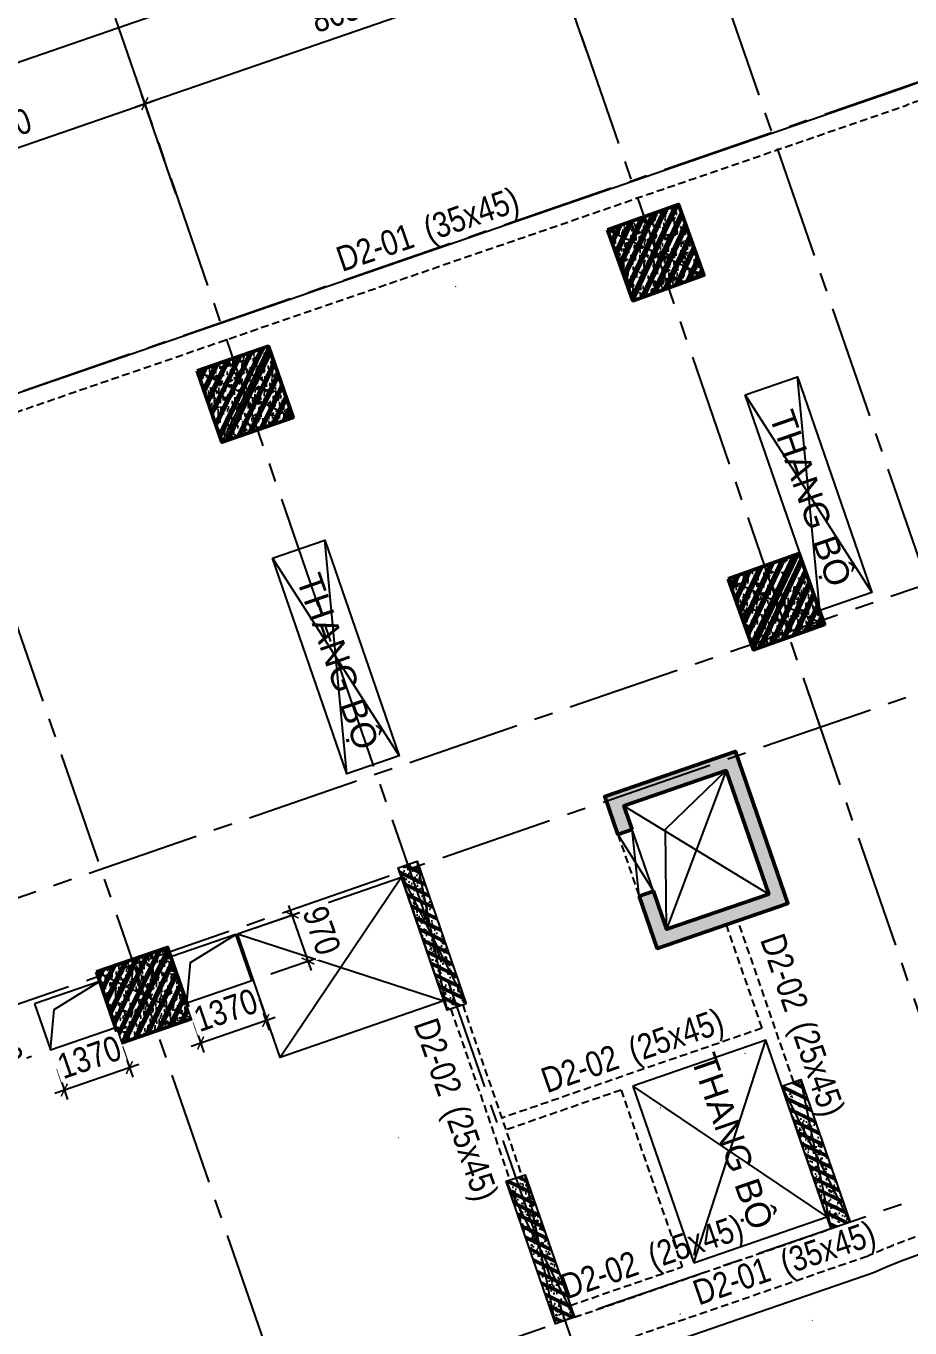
# Model space of a CAD drawing. Header units: millimetres. Extents: x -340714 to 2967022, y -655653 to 62.
# Drawn here: x 1081594 to 1099179, y -314677 to -288770 of the extents above; entities that cross this region are included whole.
import ezdxf
from ezdxf.enums import TextEntityAlignment as Align

# ---------------------------------------------------------------- set-up
doc = ezdxf.new("R2010")
doc.units = ezdxf.units.MM
doc.header["$LTSCALE"] = 100
doc.header["$PDMODE"] = 32
doc.header["$PDSIZE"] = 2.5
doc.linetypes.add('CENTER2', pattern=[1.125, 0.75, -0.125, 0.125, -0.125])
doc.linetypes.add('DASHED', pattern=[4.5, 3, -1.5])
for name, color, linetype in [('A-GLAZ', 135, 'Continuous'), ('ccu11-Khuat', 9, 'DASHED'), ('ccu11-Thay', 7, 'Continuous'), ('ccu12-Hatch', 250, 'Continuous'), ('ccu12-Manh', 8, 'Continuous'), ('ccu12-Text', 31, 'Continuous'), ('ccu12-Thay', 7, 'Continuous'), ('ccu12-Truc', 13, 'CENTER2'), ('KC2-DIM', 251, 'Continuous'), ('KT-Dim', 8, 'Continuous'), ('Xref.Asix of Basement B2$0$AUDIT_I_220805193045-5', 6, 'Continuous'), ('Xref_ST_MBDV Cot vach 30.7.2022|Xref_ST_MBDV Cot vach 30.7.2022|Xref_ST_MBDV Cot vach 30.7.2022|Xref_ST_MBDV Cot vach 30.7.2022|KC-Betong', 6, 'Continuous')]:
    doc.layers.add(name, color=color, linetype=linetype)
doc.layers.add('ccu12-Tencaukien', color=9, linetype='Continuous', lineweight=15)
doc.layers.add('KT-Net cot vach', color=6, linetype='Continuous', lineweight=50)
doc.styles.add('Arial', font='arial.ttf', dxfattribs={"width": 0.7})
doc.styles.add('Arial Narrow', font='ARIALN.TTF')
doc.dimstyles.new('ccu12-200', dxfattribs={"dimscale": 200, "dimtxt": 2.5, "dimasz": 1, "dimexe": 1, "dimexo": 2, "dimgap": 1, "dimtad": 1, "dimdec": 0, "dimrnd": 5, "dimdsep": 46, "dimtxsty": 'Arial Narrow', "dimblk": 'ARCHTICK', "dimcen": -1, "dimdle": 1, "dimclrd": 256, "dimclre": 256, "dimclrt": 3, "dimadec": 0, "dimazin": 2, "dimtfac": 0.1, "dimtdec": 0, "dimtmove": 0, "dimatfit": 1, "dimldrblk": 'ARCHTICK', "dimfxl": 1, "dimtvp": 0.8333333333333334, "dimtolj": 1, "dimtzin": 12, "dimarcsym": 0})
pattern_1 = [(49.99999999999999, (-549.9999999999709, 3049.999999999996), (286.9040730403014, -25.10085399303804), [30, -330]), (355, (-549.9999999999709, 3049.999999999996), (-55.50053344520001, 300.8768534800047), [24, -264]), (100.4514, (-526.0913279999709, 3047.908263999996), (231.4037526856086, 275.7758168243814), [25.496076, -280.4568448]), (46.18420000000001, (-549.9999999999709, 3129.999999999996), (426.8964194502578, -66.20760573160723), [45, -495]), (96.6356, (-514.4253019999708, 3124.482677199996), (373.8650822194813, 389.6471483601767), [38.2441152, -420.6852]), (351.1842, (-549.9999999999709, 3129.999999999996), (373.8647780534509, 389.6474403701299), [36, -396]), (21, (-509.9999999999709, 3109.999999999996), (238.7628208473847, -161.0475562661355), [30, -330]), (326.0000000000001, (-509.9999999999709, 3109.999999999996), (97.32613276863269, 290.0600180187412), [24, -264]), (71.4514, (-490.1031067999709, 3096.579357599996), (336.089051432596, 129.012198683981), [25.496076, -280.4568448]), (37.50000000000001, (-549.9999999999709, 3049.999999999996), (4.863942126916267, 133.1575415325246), [0, -260.8, 0, -268, 0, -265]), (7.499999999999999, (-549.9999999999709, 3049.999999999996), (105.2278149768594, 157.7646847529441), [0, -152.8, 0, -254.8, 0, -101]), (327.5, (-639.1999999999709, 3049.999999999996), (213.5289744689636, -9.021948693751902), [0, -100, 0, -312, 0, -414]), (317.5, (-679.1999999999709, 3049.999999999996), (233.2744677369545, 40.04199293292709), [0, -130, 0, -207.2, 0, -294]), (45, (-549.9999999999709, 3049.999999999996), (-120.2081528017131, 120.2081528017131), []), (45, (-549.9999999999709, 3098.999999999996), (-120.2081528017131, 120.2081528017131), [])]
pattern_2 = [(49.99999999999999, (550, -550), (286.9040730403014, -25.10085399303804), [30, -330]), (355, (550, -550), (-55.50053344520001, 300.8768534800047), [24, -264]), (100.4514, (573.908672, -552.091736), (231.4037526856086, 275.7758168243814), [25.496076, -280.4568448]), (46.18420000000001, (550, -470), (426.8964194502578, -66.20760573160723), [45, -495]), (96.6356, (585.574698, -475.5173228), (373.8650822194813, 389.6471483601767), [38.2441152, -420.6852]), (351.1842, (550, -470), (373.8647780534509, 389.6474403701299), [36, -396]), (21, (590, -490), (238.7628208473847, -161.0475562661355), [30, -330]), (326.0000000000001, (590, -490), (97.32613276863269, 290.0600180187412), [24, -264]), (71.4514, (609.8968932, -503.4206424), (336.089051432596, 129.012198683981), [25.496076, -280.4568448]), (37.50000000000001, (550, -550), (4.863942126916267, 133.1575415325246), [0, -260.8, 0, -268, 0, -265]), (7.499999999999999, (550, -550), (105.2278149768594, 157.7646847529441), [0, -152.8, 0, -254.8, 0, -101]), (327.5, (460.8, -550), (213.5289744689636, -9.021948693751902), [0, -100, 0, -312, 0, -414]), (317.5, (420.8, -550), (233.2744677369545, 40.04199293292709), [0, -130, 0, -207.2, 0, -294]), (45, (550, -550), (-120.2081528017131, 120.2081528017131), []), (45, (550, -501), (-120.2081528017131, 120.2081528017131), [])]

# ---------------------------------------------------------------- blocks, each defined once
blk = doc.blocks.new('_ARCHTICK')
at = {"color": 0, "linetype": 'ByBlock', "const_width": 0.15}
blk.add_lwpolyline([(-0.5, -0.5), (0.5, 0.5)], dxfattribs=at)
blk = doc.blocks.new('*D1019')
at = {"layer": 'Defpoints', "color": 0, "transparency": 16777216}
for p in [(363163.4852022186, -37115.10992757117), (306934.025148161, -51743.49375239976), (308410.2467223767, -56019.18170276831, 4.862310228169464e-05)]:
    blk.add_point(p, dxfattribs=at)
at = {"layer": 'KT-Dim', "lineweight": -2, "transparency": 16777216}
for p, q in [((361876.3130504047, -32774.15088184165), (306744.9757257595, -51808.76484776071)), ((363032.9430114967, -36737.011082768), (361621.9925326421, -32650.37255480103)), ((308279.7045316547, -55641.08285796514), (306868.7540528001, -51554.44432999816))]:
    blk.add_line(p, q, dxfattribs=at)
at = {"layer": 'KT-Dim', "lineweight": -2, "transparency": 16777216, "xscale": 200, "yscale": 200, "zscale": 200}
for p, rotation in [((361687.2636280031, -32839.42197720261), 19.0477163778953), ((306934.0251481611, -51743.49375239975), 199.0477163778953)]:
    blk.add_blockref('_ARCHTICK', p, dxfattribs=dict(at, rotation=rotation))
at = {"layer": 'KT-Dim', "color": 3, "transparency": 16777216, "insert": (334162.0591472954, -41861.09962134295), "char_height": 500, "attachment_point": 5, "rotation": 19.047716377895316, "style": 'Arial Narrow'}
blk.add_mtext('\\A1;57925', dxfattribs=at)
blk = doc.blocks.new('*D1022')
at = {"layer": 'Defpoints', "color": 0, "transparency": 16777216}
for p in [(325037.6558218878, -47185.84754464898), (325785.2688217285, -49351.28433366484), (320302.8164631628, -51244.09075167369)]:
    blk.add_point(p, dxfattribs=at)
at = {"layer": 'KT-Dim', "lineweight": -2, "transparency": 16777216}
for p, q in [((319366.1533823207, -49143.92315043752), (325226.7059032066, -47120.57835778948)), ((325654.7304480092, -48973.18417102715), (324972.3866350281, -46996.79746333018)), ((320172.2780894435, -50865.99058903602), (319489.93427678, -48889.60388225899))]:
    blk.add_line(p, q, dxfattribs=at)
at = {"layer": 'KT-Dim', "lineweight": -2, "transparency": 16777216, "xscale": 200, "yscale": 200, "zscale": 200}
for p, rotation in [((325037.6558218877, -47185.84754464909), 19.04713796363416), ((319555.2034636396, -49078.6539635779), 199.0471379636342)]:
    blk.add_blockref('_ARCHTICK', p, dxfattribs=dict(at, rotation=rotation))
at = {"layer": 'KT-Dim', "color": 3, "transparency": 16777216, "insert": (322147.8487465513, -47701.89101067458), "char_height": 500, "attachment_point": 5, "rotation": 19.047137963634164, "style": 'Arial Narrow'}
blk.add_mtext('\\A1;5800', dxfattribs=at)
blk = doc.blocks.new('*D1023')
at = {"layer": 'Defpoints', "color": 0, "transparency": 16777216}
for p in [(333214.0718389306, -44362.95521297028), (333961.6848392451, -46528.39200335836), (325785.2688217285, -49351.28433366484)]:
    blk.add_point(p, dxfattribs=at)
at = {"layer": 'KT-Dim', "lineweight": -2, "transparency": 16777216}
for p, q in [((324848.6057405687, -47251.1167315085), (333403.1219202494, -44297.68602611081)), ((333831.1464655257, -46150.29184072067), (333148.8026520709, -44173.90513165151)), ((325654.7304480092, -48973.18417102715), (324972.3866350281, -46996.79746332997))]:
    blk.add_line(p, q, dxfattribs=at)
at = {"layer": 'KT-Dim', "lineweight": -2, "transparency": 16777216, "xscale": 200, "yscale": 200, "zscale": 200}
for p, rotation in [((333214.0718389305, -44362.95521297042), 19.04713796363416), ((325037.6558218877, -47185.84754464889), 199.0471379636342)]:
    blk.add_blockref('_ARCHTICK', p, dxfattribs=dict(at, rotation=rotation))
at = {"layer": 'KT-Dim', "color": 3, "transparency": 16777216, "insert": (328977.2829341968, -45344.0416353707), "char_height": 500, "attachment_point": 5, "rotation": 19.047137963634164, "style": 'Arial Narrow'}
blk.add_mtext('\\A1;8650', dxfattribs=at)
blk = doc.blocks.new('*D1024')
at = {"layer": 'Defpoints', "color": 0, "transparency": 16777216}
for p in [(336002.5605383844, -43400.23470679072), (336750.1735388606, -45565.67149764697), (333961.6848392451, -46528.39200335836)]:
    blk.add_point(p, dxfattribs=at)
at = {"layer": 'KT-Dim', "lineweight": -2, "transparency": 16777216}
for p, q in [((336619.6351651413, -45187.57133500928), (335937.2913515248, -43211.18462547196)), ((333025.0217576115, -44428.22439982984), (336191.6106197032, -43334.96551993125)), ((333831.1464655257, -46150.29184072067), (333148.8026520708, -44173.90513165131))]:
    blk.add_line(p, q, dxfattribs=at)
at = {"layer": 'KT-Dim', "lineweight": -2, "transparency": 16777216, "xscale": 200, "yscale": 200, "zscale": 200}
for p, rotation in [((336002.5605383844, -43400.23470679087), 19.04713796363416), ((333214.0718389304, -44362.95521297022), 199.0471379636342)]:
    blk.add_blockref('_ARCHTICK', p, dxfattribs=dict(at, rotation=rotation))
at = {"layer": 'KT-Dim', "color": 3, "transparency": 16777216, "insert": (334459.7352924451, -43451.23521644158), "char_height": 500, "attachment_point": 5, "rotation": 19.047137963634164, "style": 'Arial Narrow'}
blk.add_mtext('\\A1;2950', dxfattribs=at)
blk = doc.blocks.new('LOI-B2-T1-PN')
at = {"layer": 'KT-Net cot vach'}
h = blk.add_hatch(dxfattribs=at)
h.set_pattern_fill('1BETONG2-BOP', color=250, scale=30, style=0, pattern_type=2)
h.set_pattern_definition([(69.04713795401962, (17329.27607425128, -10971.50260310754), (209.5408150160534, 52.4275389604423), [22.49999999999969, -247.4999999999975]), (14.04713795401967, (17329.27607425128, -10971.50260310754), (-112.9888797136512, 199.7186960031902), [17.99999999999969, -197.9999999999975]), (119.4985379540196, (17346.73780785326, -10967.13364041253), (96.55213107871269, 252.1461576231357), [19.12205699999969, -210.3426335999975]), (65.23133795401962, (17309.69531820284, -10914.78757870855), (318.8479477665745, 57.54985840890612), [33.74999999999938, -371.2499999999951]), (115.6827379540196, (17336.26598341332, -10909.99177388585), (169.6772687876662, 367.7426062021764), [28.6830864, -315.5139]), (10.23133795401963, (17309.69531820284, -10914.78757870855), (169.6769816806724, 367.7427387715611), [26.99999999999998, -296.9999999999997]), (40.04713795401962, (17342.94801941456, -10919.17595678411), (208.685901516953, -55.73324418241951), [22.5, -247.5]), (245.0471379540196, (17342.94801941456, -10919.17595678411), (226.3167839920097, -37.87819630967974), [17.99999999999969, -197.9999999999975]), (90.49853795401853, (17360.33850826637, -10923.8204049003), (206.6892795315937, 173.7225965344256), [19.12205699999998, -210.3426335999998]), (86.54713795401962, (17329.27607425128, -10971.50260310754), (-73.0343233223647, 68.21249018210884), [0, -195.6, 0, -201, 0, -198.75]), (23.54713795401962, (17329.27607425128, -10971.50260310754), (43.13773376636044, 135.5289346431329), [0, -114.6, 0, -191.1, 0, -75.75]), (346.5471379540196, (17266.03882204636, -10993.33514610148), (153.5869696668104, 45.86723397553281), [0, -75, 0, -234, 0, -310.5]), (336.5471379540196, (17237.68130984704, -11003.12552412564), (155.5764329255628, 85.4834131405494), [0, -97.5, 0, -155.4, 0, -220.5]), (334.0471379540196, (17329.27607425128, -10971.50260310754), (55.79802255084359, 114.6421854267248), []), (334.0471379540196, (17317.28286117164, -10936.76465066319), (55.79802255084359, 114.6421854267248), [])])
h.paths.add_polyline_path([(25769.4421054757, -4009.780734042346), (25606.26913840405, -3537.155530718795), (27638.55751273676, -2835.511772305064), (28487.05694148701, -5293.162829644221), (26454.76856718177, -5994.806588023377), (26193.69181985583, -5238.606262686721), (25910.11669786007, -5336.51004292554), (26269.09722542635, -6376.285490257374), (28868.53584372334, -5478.834171400697), (27824.22885449312, -2454.032870068273), (25224.79023616516, -3351.484188966162), (25485.8669834797, -4107.684514281049)])
at = {"layer": 'ccu11-Khuat', "color": 6, "ltscale": 0.5}
blk.add_lwpolyline([(25485.8669834797, -4107.684514281049), (25910.11670713022, -5336.510039724992)], dxfattribs=at)
at = {"layer": 'ccu11-Thay', "color": 6, "ltscale": 0.5}
blk.add_lwpolyline([(26193.69181980856, -5238.606265068287), (25769.4421054757, -4009.780734042346)], dxfattribs=at)
at = {"layer": 'ccu12-Manh', "ltscale": 0.5}
blk.add_lwpolyline([(26454.76856718177, -5994.806588023377), (26430.91777725192, -4005.400958340731), (27638.55751273676, -2835.511772305064)], dxfattribs=at)
at = {"layer": 'KC2-DIM', "ltscale": 0.5}
for points in [[(27638.55751273676, -2835.511772305064), (26454.76856718177, -5994.806588023377)], [(25606.26913840405, -3537.155530718795), (28487.05694148701, -5293.162829644221)], [(25485.86699274892, -4107.68451108085), (26193.6918190791, -5238.606262954941)], [(25910.11670713022, -5336.510039724992), (25769.44210471108, -4009.780734306318)]]:
    blk.add_lwpolyline(points, dxfattribs=at)
at = {"layer": 'KT-Net cot vach'}
blk.add_lwpolyline([(25769.4421054757, -4009.780734042346), (25606.26913840405, -3537.155530718795), (27638.55751273676, -2835.511772305064), (28487.05694148701, -5293.162829644221), (26454.76856718177, -5994.806588023377), (26193.69181985583, -5238.606262686721), (25910.11669786007, -5336.51004292554), (26269.09722542635, -6376.285490257374), (28868.53584372334, -5478.834171400697), (27824.22885449312, -2454.032870068273), (25224.79023616516, -3351.484188966162), (25485.8669834797, -4107.684514281049)], close=True, dxfattribs=at)
blk = doc.blocks.new('*U147')
h = blk.add_hatch()
h.set_pattern_fill('VATLIEU04', color=250, scale=40, style=0, pattern_type=2)
h.set_pattern_definition(pattern_1)
h.paths.add_polyline_path([(-475, -474.9999999999998), (-75, -475.0000000000038), (-74.9999999999709, 2524.999999999996), (-474.9999999999709, 2525)])
at = {"color": 6, "ltscale": 0.25}
blk.add_lwpolyline([(-475, -474.9999999999998), (-75, -475.0000000000038), (-74.9999999999709, 2524.999999999996), (-474.9999999999709, 2525)], close=True, dxfattribs=at)
at = {"layer": 'Defpoints', "linetype": 'ByBlock', "ltscale": 30}
for p, q in [((-75, -475.0000000000038), (-474.9999999999709, 2525)), ((-475, -474.9999999999998), (-74.9999999999709, 2524.999999999996))]:
    blk.add_line(p, q, dxfattribs=at)
blk = doc.blocks.new('*U157')
h = blk.add_hatch()
h.set_pattern_fill('VATLIEU04', color=250, scale=40, style=0, pattern_type=2)
h.set_pattern_definition(pattern_2)
h.paths.add_polyline_path([(-475, 475), (1025, 475), (1025, -1025), (-475, -1025)])
at = {"color": 6, "ltscale": 0.25}
blk.add_lwpolyline([(-475, 475), (1025, 475), (1025, -1025), (-475, -1025)], close=True, dxfattribs=at)
at = {"layer": 'Defpoints', "linetype": 'ByBlock', "ltscale": 30}
for p, q in [((1025, 475), (-475, -1025)), ((-475, 475), (1025, -1025))]:
    blk.add_line(p, q, dxfattribs=at)
blk = doc.blocks.new('*U159')
h = blk.add_hatch()
h.set_pattern_fill('VATLIEU04', color=250, scale=40, style=0, pattern_type=2)
h.set_pattern_definition(pattern_2)
h.paths.add_polyline_path([(-475, 475), (1025, 475), (1025, -1025), (-475, -1025)])
at = {"color": 6, "ltscale": 0.25}
blk.add_lwpolyline([(-475, 475), (1025, 475), (1025, -1025), (-475, -1025)], close=True, dxfattribs=at)
at = {"layer": 'Defpoints', "linetype": 'ByBlock', "ltscale": 30}
for p, q in [((1025, 475), (-475, -1025)), ((-475, 475), (1025, -1025))]:
    blk.add_line(p, q, dxfattribs=at)
blk = doc.blocks.new('*U151')
h = blk.add_hatch()
h.set_pattern_fill('VATLIEU04', color=250, scale=40, style=0, pattern_type=2)
h.set_pattern_definition(pattern_2)
h.paths.add_polyline_path([(-475, 475), (1025, 475), (1025, -1025), (-475, -1025)])
at = {"color": 6, "ltscale": 0.25}
blk.add_lwpolyline([(-475, 475), (1025, 475), (1025, -1025), (-475, -1025)], close=True, dxfattribs=at)
at = {"layer": 'Defpoints', "linetype": 'ByBlock', "ltscale": 30}
for p, q in [((1025, 475), (-475, -1025)), ((-475, 475), (1025, -1025))]:
    blk.add_line(p, q, dxfattribs=at)
blk = doc.blocks.new('*U339')
h = blk.add_hatch()
h.set_pattern_fill('VATLIEU04', color=250, scale=40, style=0, pattern_type=2)
h.set_pattern_definition(pattern_1)
h.paths.add_polyline_path([(-475, -474.9999999999998), (-75, -475.0000000000038), (-74.9999999999709, 2524.999999999996), (-474.9999999999709, 2525)])
at = {"color": 6, "ltscale": 0.25}
blk.add_lwpolyline([(-475, -474.9999999999998), (-75, -475.0000000000038), (-74.9999999999709, 2524.999999999996), (-474.9999999999709, 2525)], close=True, dxfattribs=at)
at = {"layer": 'Defpoints', "linetype": 'ByBlock', "ltscale": 30}
for p, q in [((-75, -475.0000000000038), (-474.9999999999709, 2525)), ((-475, -474.9999999999998), (-74.9999999999709, 2524.999999999996))]:
    blk.add_line(p, q, dxfattribs=at)
blk = doc.blocks.new('MBDVCOTVACH-T2-T6-PN')
at = {"layer": 'ccu12-Hatch', "ltscale": 0.5}
h = blk.add_hatch(dxfattribs=at)
h.set_pattern_fill('BETONG', color=256, scale=50, pattern_type=2)
h.set_pattern_definition([(0, (-1923553.406636358, 300749.4537652719), (0, 259.8076212), [6.25, -143.75]), (0, (-1923553.406636358, 300760.2790828219), (0, 259.8076212), [6.25, -143.75]), (120, (-1923553.406636358, 300749.4537652719), (-225.0000000560045, -129.9038105999999), [6.249999999999998, -143.7499999999999]), (120, (-1923544.031636358, 300754.866424072), (-225.0000000560045, -129.9038105999999), [6.249999999999998, -143.7499999999999]), (0, (-1923478.406636358, 300879.3575758719), (0, 259.8076212), [6.25, -143.75]), (0, (-1923478.406636358, 300890.1828934219), (0, 259.8076212), [6.25, -143.75]), (120, (-1923478.406636358, 300879.3575758719), (-225.0000000560045, -129.9038105999999), [6.249999999999998, -143.7499999999999]), (120, (-1923469.031636358, 300884.7702346719), (-225.0000000560045, -129.9038105999999), [6.249999999999998, -143.7499999999999]), (59.99999999999999, (-1923547.156636358, 300749.4537652719), (-225.0000000560045, 129.9038106), [6.25, -143.75]), (59.99999999999999, (-1923556.531636358, 300754.866424072), (-225.0000000560045, 129.9038106), [6.25, -143.75]), (59.99999999999999, (-1923472.156636358, 300619.5499546719), (-225.0000000560045, 129.9038106), [6.25, -143.75]), (59.99999999999999, (-1923481.531636358, 300624.962613472), (-225.0000000560045, 129.9038106), [6.25, -143.75]), (45, (-1923553.406636358, 300749.4537652719), (-53.03300858899107, 53.03300858899107), []), (49.99999999999999, (-1923553.406636358, 300749.4537652719), (358.6300913003767, -31.37606749129755), [37.5, -412.5]), (355, (-1923553.406636358, 300749.4537652719), (-69.3756668065, 376.0960668500059), [30, -330]), (100.4514, (-1923523.520796358, 300746.8390952719), (289.2546908570108, 344.7197710304768), [31.870095, -350.571056]), (46.18420000000001, (-1923553.406636358, 300849.4537652719), (533.6205243128222, -82.75950716450905), [56.25, -618.75]), (96.6356, (-1923508.938263858, 300842.557111772), (467.3313527743517, 487.0589354502209), [47.805144, -525.8565]), (351.1842, (-1923553.406636358, 300849.4537652719), (467.3309725668136, 487.0593004626623), [45, -495]), (21, (-1923503.406636358, 300824.4537652719), (298.4535260592309, -201.3094453326694), [37.5, -412.5]), (326.0000000000001, (-1923503.406636358, 300824.4537652719), (121.6576659607909, 362.5750225234265), [30, -330]), (71.4514, (-1923478.535519858, 300807.6779622719), (420.111314290745, 161.2652483549762), [31.870095, -350.571056]), (37.50000000000001, (-1923553.406636358, 300749.4537652719), (6.079927658645334, 166.4469269156558), [0, -326, 0, -335, 0, -331.25]), (7.499999999999999, (-1923553.406636358, 300749.4537652719), (131.5347687210743, 197.2058559411801), [0, -191, 0, -318.5, 0, -126.25]), (327.5, (-1923664.906636358, 300749.4537652719), (266.9112180862045, -11.27743586718988), [0, -125, 0, -390, 0, -517.5]), (317.5, (-1923714.906636358, 300749.4537652719), (291.5930846711931, 50.05249116615887), [0, -162.5, 0, -259, 0, -367.5])])
edge = h.paths.add_edge_path()
edge.add_arc((4097.65261828457, -8624.055242631817), 750, 0, 360)
edge = h.paths.add_edge_path()
edge.add_arc((1410.005177336978, -253.7429474530509), 750, 0, 360)
edge = h.paths.add_edge_path()
edge.add_arc((101636.8044801299, -32126.61616641039), 750, 0, 360)
edge = h.paths.add_edge_path()
edge.add_arc((54389.03565472178, -32051.75711834745), 750, 0, 360)
at = {"layer": 'KT-Net cot vach'}
for name, p, rotation in [('*U151', (25888.18390325899, 7638.490352074732, -5.460168145715594e-05), 19.6849732125525), ('*U159', (17721.48730440694, 4822.357944610761), 19.04713795399666), ('*U157', (28286.79614176205, 690.9878537511686), 19.6849732125525), ('*U151', (15714.6191477098, -7137.365310385358), 19.04713795399666)]:
    blk.add_blockref(name, p, dxfattribs=dict(at, rotation=rotation))
at = {"layer": 'Xref.Asix of Basement B2$0$AUDIT_I_220805193045-5', "linetype": 'ByBlock', "xscale": -0.9999999999999998, "rotation": 19.04713795400158}
blk.add_blockref('*U147', (29502.41619351669, -11528.16849046061), dxfattribs=at)
at = {"layer": 'Xref_ST_MBDV Cot vach 30.7.2022|Xref_ST_MBDV Cot vach 30.7.2022|Xref_ST_MBDV Cot vach 30.7.2022|Xref_ST_MBDV Cot vach 30.7.2022|KC-Betong', "linetype": 'ByBlock', "xscale": -0.9999999999999998, "rotation": 19.04713795400158}
for p in [(21866.08068438037, -7182.322219422087), (24019.96383572998, -13420.9749081356)]:
    blk.add_blockref('*U339', p, dxfattribs=at)
blk = doc.blocks.new('*U712')
at = {"layer": 'ccu12-Tencaukien', "color": 8, "ltscale": 10000}
blk.add_line((360.6565736538532, -155.3215232637356), (354.4065714950475, -155.3215232637356), dxfattribs=at)
at = {"layer": 'ccu12-Text', "color": 2, "style": 'Arial Narrow', "width": 0.8}
blk.add_attdef('SH', text='', height=300, dxfattribs=at).set_placement((275.6048113084853, 5.864471777974813), align=Align.BOTTOM_RIGHT)
at = {"layer": 'ccu12-Text', "color": 31, "style": 'Arial Narrow', "width": 0.8}
for tag, p in [('(', (507.5315725744504, -75.41116959831947)), ('KT', (632.605666770517, -75.41116959831947)), (')', (962.8971199221714, -75.41116959831947))]:
    blk.add_attdef(tag, text='', height=250, dxfattribs=at).set_placement(p, align=Align.BOTTOM_LEFT)
blk = doc.blocks.new('MBKC-T2-PN')
at = {"layer": 'ccu11-Khuat', "ltscale": 0.5}
for p, q in [((22399.19516580855, -7500.777789080574, -2.677769264985028e-08), (23574.04052424873, -10903.67925456457, -2.677769264985028e-08)), ((22162.88256403874, -7582.364272304578, -2.677769264985028e-08), (23337.72792247869, -10985.26573778957, -2.677769264985028e-08))]:
    blk.add_line(p, q, dxfattribs=at)
at = {"layer": 'ccu11-Khuat', "ltscale": 0.5, "elevation": -2.677769264985028e-08}
blk.add_lwpolyline([(57386.55828894489, -12930.04420790478), (65794.96816600184, -10027.05643183063, 0.260495241581582), (69736.50495830015, -12426.6161779894), (99368.00793614518, -12426.6161779894, -0.2609853684017961), (101894.5837610736, -14307.26193159987), (105248.9736585456, -29866.61846812873, -0.450430548376512), (100589.6931814908, -35326.6158653514), (55455.61416863091, -35326.6158653514, -0.3270381078692864), (50922.90468503162, -31997.94642836676), (46413.0024276413, -18965.37748569861, 0.4276044270060953), (30445.87231722521, -12504.80555859185), (12824.43251889106, -18584.35473983688, -0.1315578741241553), (10225.70651983377, -18473.84767023224), (9061.065310114762, -18020.38528109412, -0.1846755877232493), (7455.469289202709, -16623.04162249499), (2976.957835427951, -9107.263866643538, -0.02202630655640508), (-406.9169527585618, -3413.254662496154, -0.399242345885018), (1800.966408062493, 257.1217708188342), (31224.41949791997, 10401.15608117677, -0.1203839840985261), (42572.85465626395, 11719.39024886949), (58379.85115727969, 7611.132730447047, -0.2258253160871416), (60186.44089432061, 5977.409135053749), (62085.54238365032, 488.0873970090761), (51857.30011690897, -3043.19410645077)], format="xyb", dxfattribs=at)
for points in [[(27639.36915382789, -5903.201671051444), (28350.80329097109, -7963.847559591348), (23175.89848677674, -9750.473759857705)], [(28985.2579315661, -9035.466570069024), (27875.6817554913, -5821.615187518997)], [(25549.71719465591, -9195.397475334408), (23257.48497000174, -9986.786361627106)], [(25549.71719467081, -9195.397475377249), (26763.72422445193, -12711.72943452228)], [(24623.97225253214, -13714.95498132077), (29727.98328719847, -11952.80472232221)], [(24542.38576899725, -13478.64237965841), (26763.72422445193, -12711.72943452228)]]:
    blk.add_lwpolyline(points, dxfattribs=at)
at = {"layer": 'ccu11-Thay', "elevation": -2.677769264985028e-08}
blk.add_lwpolyline([(31106.50862324028, 10730.72166345781, -0.1205795836710196), (42638.87427653908, 12063.859528495), (58473.93031160696, 7948.309303218033, -0.2272385897093211), (60513.964432284, 6101.209794561379), (65878.81921774126, -9405.815059417277, 0.2908633368540378), (69743.13952882006, -12076.6161779894), (99390.07919017388, -12076.6161779894, -0.2655275921417467), (102229.2245215473, -14198.71881677723), (105593.7353260962, -29805.02123810095, -0.4513714951595503), (100592.7770390881, -35676.6158653514), (55455.39553553029, -35676.6158653514, -0.3267809868965265), (50590.57907296135, -32107.86789232772), (46084.8424524439, -19087.33667168533, 0.427810969143063), (30575.2745344413, -12830.40558466513), (12920.16765186726, -18921.57020124164, -0.1330764012900887), (10109.49357222929, -18804.19336872117), (8937.306803341722, -18347.79305564612, -0.183720991931343), (7150.621857264778, -16795.18900673359), (2680.126648878446, -9292.86400619999, -0.02215701127767281), (-737.5723420327995, -3537.213185448665, -0.4024491153328594), (1696.95094252727, 591.477936539799), (31106.50862324028, 10730.72166345781)], format="xyb", dxfattribs=at)
at = {"layer": 'ccu11-Thay', "ltscale": 0.5, "elevation": -2.677769264985028e-08}
for points in [[(28020.25242818333, 4638.811059579544), (29060.02787547093, 4997.791587127082), (30541.80183483008, 705.8814049965586), (29502.02638752386, 346.9008773294627), (28020.25242824643, 4638.811059481115)], [(18615.01079870202, 1391.668986341509), (19654.78624598961, 1750.649513889046), (21136.56020534877, -2541.260668241477), (20096.78475804254, -2900.241195908573), (18615.01079876511, 1391.668986243079)], [(17917.10628433712, -6086.032560526219), (21178.22016549576, -4960.139091522316), (22026.71959426114, -7417.790148823289), (18765.60571194836, -8543.683614482288), (17917.10629054694, -6086.032558382256)]]:
    blk.add_lwpolyline(points, dxfattribs=at)
at = {"layer": 'ccu12-Manh', "ltscale": 0.5, "elevation": -2.677769264985028e-08}
for points in [[(27000.03682611557, -12630.14295099053), (28432.38977450738, -8200.160161253181)], [(25786.02979636891, -9113.810991785664), (29646.39680366684, -11716.4921206588)]]:
    blk.add_lwpolyline(points, dxfattribs=at)
at = {"layer": 'ccu12-Thay', "ltscale": 0.5, "elevation": -2.677769264985028e-08}
for points in [[(27000.03682611557, -12630.14295099053), (29646.39680366684, -11716.49212065886), (28432.38977450738, -8200.160161253181), (25786.02979631955, -9113.810991802718)], [(25786.02979631955, -9113.810991802718), (27000.03682611557, -12630.14295099053)]]:
    blk.add_lwpolyline(points, dxfattribs=at)
at = {"layer": 'KC2-DIM', "ltscale": 0.5, "elevation": -2.677769264985028e-08}
for points in [[(29502.02638749219, 346.9008776628762), (29060.0278755133, 4997.791586934938)], [(28020.25242824387, 4638.811059488566), (30541.80183476931, 705.8814050880028)], [(20096.78475801088, -2900.24119557516), (19654.78624603199, 1750.649513696902)], [(18615.01079876255, 1391.66898625053), (21136.560205288, -2541.260668150033)], [(21178.22017163131, -4960.139089404023), (18765.60571194836, -8543.683614482288)], [(17917.10628433712, -6086.032560526219), (22026.71959426114, -7417.790148823289)]]:
    blk.add_lwpolyline(points, dxfattribs=at)
blk = doc.blocks.new('*D1082')
at = {"layer": 'KC2-DIM', "lineweight": -2, "ltscale": 0.5, "transparency": 16777216}
for p, q in [((18335.84273412436, -7390.815972107937), (18545.85654650004, -7999.114016423951)), ((16996.54420930124, -8322.4271798089), (18669.6374220159, -7744.794739025388)), ((17040.84967432412, -7837.910011008741), (17250.8634866998, -8446.208055324754))]:
    blk.add_line(p, q, dxfattribs=at)
at = {"layer": 'KC2-DIM', "lineweight": -2, "ltscale": 0.5, "transparency": 16777216, "xscale": 200, "yscale": 200, "zscale": 200}
for p, rotation in [((18480.58734555869, -7810.063939966742), 19.04714223141409), ((17185.59428575845, -8257.157978867544), 199.0471422314141)]:
    blk.add_blockref('_ARCHTICK', p, dxfattribs=dict(at, rotation=rotation))
at = {"layer": 'KC2-DIM', "color": 3, "ltscale": 0.5, "transparency": 16777216, "insert": (17684.50988739013, -7603.251227045501), "char_height": 500, "attachment_point": 5, "rotation": 19.04714223141409, "style": 'Arial Narrow', "bg_fill": 3, "box_fill_scale": 1.1, "bg_fill_color": 256, "bg_fill_true_color": 13158600, "bg_fill_transparency": 0}
blk.add_mtext('\\A1;1370', dxfattribs=at)
at = {"layer": 'Defpoints', "color": 0, "ltscale": 0.5, "transparency": 16777216}
for p in [(18205.30433224165, -7012.715819193516), (16910.31127244141, -7459.80985809432), (18480.58734555869, -7810.063939966742)]:
    blk.add_point(p, dxfattribs=at)
blk = doc.blocks.new('*D1083')
at = {"layer": 'Defpoints', "color": 0, "ltscale": 0.5, "transparency": 16777216}
for p in [(19006.526751343, -5709.912145106054), (17888.74875235325, -6095.822945300609), (18205.30433224165, -7012.715819193516)]:
    blk.add_point(p, dxfattribs=at)
at = {"layer": 'KC2-DIM', "lineweight": -2, "ltscale": 0.5, "transparency": 16777216}
for p, q in [((18266.84891108601, -5965.284560270552), (19195.57683070938, -5644.642952591025)), ((19388.35152374643, -6815.855098365347), (18941.25755882797, -5520.862065739669)), ((18583.40449097442, -6882.177434163459), (19512.13241059778, -6561.535826483933))]:
    blk.add_line(p, q, dxfattribs=at)
at = {"layer": 'KC2-DIM', "lineweight": -2, "ltscale": 0.5, "transparency": 16777216, "xscale": 200, "yscale": 200, "zscale": 200}
for p, rotation in [((19006.526751343, -5709.912145106054), 109.0471396776312), ((19323.0823312314, -6626.805018998962), 289.0471396776312)]:
    blk.add_blockref('_ARCHTICK', p, dxfattribs=dict(at, rotation=rotation))
at = {"layer": 'KC2-DIM', "color": 3, "ltscale": 0.5, "transparency": 16777216, "insert": (19595.16428028138, -6019.777672966031), "char_height": 500, "attachment_point": 5, "rotation": 289.04713967763115, "style": 'Arial Narrow', "bg_fill": 3, "box_fill_scale": 1.1, "bg_fill_color": 256, "bg_fill_true_color": 13158600, "bg_fill_transparency": 0}
blk.add_mtext('\\A1;970', dxfattribs=at)
blk = doc.blocks.new('*D1084')
at = {"layer": 'KC2-DIM', "lineweight": -2, "ltscale": 0.5, "transparency": 16777216}
for p, q in [((15622.97408673175, -8327.428887628086), (15832.98789910736, -8935.726931943875)), ((14283.67556190856, -9259.040095328819), (15956.76877462322, -8681.40765454531)), ((14327.98102693151, -8774.522926528887), (14537.99483930712, -9382.820970844678))]:
    blk.add_line(p, q, dxfattribs=at)
at = {"layer": 'KC2-DIM', "lineweight": -2, "ltscale": 0.5, "transparency": 16777216, "xscale": 200, "yscale": 200, "zscale": 200}
for p, rotation in [((15767.71869816601, -8746.676855486663), 19.04714223141409), ((14472.72563836577, -9193.770894387466), 199.0471422314141)]:
    blk.add_blockref('_ARCHTICK', p, dxfattribs=dict(at, rotation=rotation))
at = {"layer": 'KC2-DIM', "color": 3, "ltscale": 0.5, "transparency": 16777216, "insert": (14971.64123999745, -8539.864142565424), "char_height": 500, "attachment_point": 5, "rotation": 19.04714223141409, "style": 'Arial Narrow', "bg_fill": 3, "box_fill_scale": 1.1, "bg_fill_color": 256, "bg_fill_true_color": 13158600, "bg_fill_transparency": 0}
blk.add_mtext('\\A1;1370', dxfattribs=at)
at = {"layer": 'Defpoints', "color": 0, "ltscale": 0.5, "transparency": 16777216}
for p in [(15492.43568484904, -7949.328734713665), (14197.4426250488, -8396.422773614466), (15767.71869816601, -8746.676855486663)]:
    blk.add_point(p, dxfattribs=at)
blk = doc.blocks.new('*D1085')
at = {"layer": 'Defpoints', "color": 0, "ltscale": 0.5, "transparency": 16777216}
for p in [(13880.88704699208, -7479.529737585864), (12688.35076046597, -7891.250676496696), (14197.44261129689, -8396.422616859607)]:
    blk.add_point(p, dxfattribs=at)
at = {"layer": 'KC2-DIM', "lineweight": -2, "ltscale": 0.5, "transparency": 16777216}
for p, q in [((13502.78688604064, -7610.068116189619), (12499.30067999025, -7956.519865798573)), ((13070.17551407266, -8997.193636246157), (12623.08157116409, -7702.200596020976)), ((13819.34245034546, -8526.960995463362), (12815.85624429506, -8873.412745072315))]:
    blk.add_line(p, q, dxfattribs=at)
at = {"layer": 'KC2-DIM', "lineweight": -2, "ltscale": 0.5, "transparency": 16777216, "xscale": 200, "yscale": 200, "zscale": 200}
for p, rotation in [((12688.35076046597, -7891.250676496696), 109.0471387038152), ((13004.90632477078, -8808.143555770439), 289.0471387038152)]:
    blk.add_blockref('_ARCHTICK', p, dxfattribs=dict(at, rotation=rotation))
at = {"layer": 'KC2-DIM', "color": 3, "ltscale": 0.5, "transparency": 16777216, "insert": (13276.98828413788, -8201.116214361607), "char_height": 500, "attachment_point": 5, "rotation": 289.0471387038152, "style": 'Arial Narrow', "bg_fill": 3, "box_fill_scale": 1.1, "bg_fill_color": 256, "bg_fill_true_color": 13158600, "bg_fill_transparency": 0}
blk.add_mtext('\\A1;970', dxfattribs=at)
blk = doc.blocks.new('Grid-ST-flat-3')
at = {"layer": 'ccu12-Truc', "ltscale": 30}
for p, q in [((369404.6687134803, -36752.1382002916), (304555.4537775333, -59141.20830987486)), ((335415.1609209013, -41698.85077767865), (354504.4526594841, -96990.36475386203)), ((332626.6722212732, -42661.57128335354), (351715.9639600302, -97953.08526004129)), ((324450.2562037199, -45484.46361355273), (343539.5479429879, -100775.9775917197)), ((318967.803845129, -47377.27003148972), (338057.0955847398, -102668.7840106485)), ((348389.8671523776, -54057.7060485669), (307655.7401533651, -68121.08717252291)), ((349042.5590209738, -55948.20686175592), (308308.4320219613, -70011.58798571193)), ((352142.8453968058, -64928.08572440384), (311408.718397793, -78991.46684835991))]:
    blk.add_line(p, q, dxfattribs=at)
at = {"layer": 'KT-Dim'}
dim = blk.add_aligned_dim(p1=(363163.4852022187, -37115.1099275712), p2=(308410.2467223767, -56019.18170276831, 4.862310228169464e-05), distance=-4523.354682656072, dimstyle='ccu12-200', dxfattribs=at)
dim.commit()
dim.dimension.update_dxf_attribs({"geometry": '*D1019', "text_midpoint": (334162.0591472954, -41861.09962134295)})
for base, p1, p2, picture, middle in [((336002.5605383844, -43400.23470679072), (333961.684839245, -46528.39200335833), (336750.1735388605, -45565.67149764694), '*D1024', (334459.7352924451, -43451.23521644154)), ((333214.0718389306, -44362.95521297028), (325785.2688217285, -49351.2843336648), (333961.684839245, -46528.39200335833), '*D1023', (328977.2829341968, -45344.04163537062)), ((325037.6558218878, -47185.84754464898), (320302.8164631627, -51244.09075167367), (325785.2688217285, -49351.2843336648), '*D1022', (322147.8487465514, -47701.8910106745))]:
    dim = blk.add_linear_dim(base=base, p1=p1, p2=p2, angle=19.04713796417834, dimstyle='ccu12-200', dxfattribs=at)
    dim.commit()
    dim.dimension.update_dxf_attribs({"geometry": picture, "text_midpoint": middle})
blk = doc.blocks.new('LOMO-PODIUM-PN')
at = {"layer": 'ccu11-Thay', "ltscale": 0.5}
for points in [[(16593.7557044772, -6542.916851297545), (16910.31128097908, -7459.809765912592), (18205.30433224165, -7012.715819193516), (17888.74875235325, -6095.822945300606), (16593.75571667799, -6542.916886637453)], [(13880.88703479129, -7479.529702245956), (14197.44261129317, -8396.422616861004), (15492.43566255574, -7949.328670141927), (15175.88008266734, -7032.435796249076), (13880.88704699208, -7479.529737585864)]]:
    blk.add_lwpolyline(points, dxfattribs=at)
at = {"layer": 'ccu12-Manh', "ltscale": 0.5}
for points in [[(16910.3112809828, -7459.809765911195), (16984.70658692741, -6656.886944778613), (17888.74875235325, -6095.822945300664)], [(14197.44261129689, -8396.422616859607), (14271.8379172415, -7593.499795727024), (15175.88008266734, -7032.435796249076)]]:
    blk.add_lwpolyline(points, dxfattribs=at)
at = {"layer": 'KC2-DIM', "color": 252, "ltscale": 0.5}
for base, p1, p2, angle, picture, middle in [((18480.58734555869, -7810.063939966742), (16910.31127244141, -7459.809858094319), (18205.30433224165, -7012.715819193516), 19.047142231414092, '*D1082', (17833.09081565857, -8033.610959417143)), ((15767.71869816601, -8746.676855486663), (14197.4426250488, -8396.422773614468), (15492.43568484904, -7949.328734713665), 19.047142231414064, '*D1084', (15120.22216826589, -8970.223874937064))]:
    dim = blk.add_linear_dim(base=base, p1=p1, p2=p2, angle=angle, dimstyle='ccu12-200', override={"dimfxl": 150, "dimtfill": 1}, dxfattribs=at)
    dim.commit()
    dim.dimension.update_dxf_attribs({"geometry": picture, "text_midpoint": middle, "dimtype": 129})
for base, p1, p2, angle, picture, middle in [((19006.526751343, -5709.912145106054), (18205.30433224165, -7012.715819193516), (17888.74875235325, -6095.822945300606), 109.047139677631, '*D1083', (19164.8045412872, -6168.35858205251)), ((12688.35076046597, -7891.250676496696), (14197.44261129689, -8396.422616859607), (13880.88704699208, -7479.529737585864), 109.04713870381502, '*D1085', (12846.62854261837, -8349.697116133566))]:
    dim = blk.add_linear_dim(base=base, p1=p1, p2=p2, angle=angle, dimstyle='ccu12-200', override={"dimfxl": 150, "dimtfill": 1}, dxfattribs=at)
    dim.commit()
    dim.dimension.update_dxf_attribs({"geometry": picture, "text_midpoint": middle, "dimtype": 129})

msp = doc.modelspace()

# ---------------------------------------------------------------- linework, layer by layer
at = {"layer": 'A-GLAZ'}
msp.add_lwpolyline([(1098988.630658257, -290018.7321018141, -0.1205795836710196), (1110520.996311556, -288685.5942367769), (1126356.052346624, -292801.1444620539, -0.2272385897093211), (1128396.086467301, -294648.2439707106), (1133760.941252758, -310155.2688246892, 0.2908633368540378), (1137625.261563837, -312826.0699432613), (1167272.201225191, -312826.0699432613, -0.2655275921417467), (1170111.346556564, -314948.1725820492), (1173475.857361113, -330554.4750033729, -0.4513714951595503), (1168474.899074105, -336426.0696306233), (1123337.517570547, -336426.0696306233, -0.3267809868965265), (1118472.701107978, -332857.3216575996), (1113966.964487461, -319836.7904369573, 0.427810969143063), (1098457.396569458, -313579.8593499371), (1080802.289686884, -319671.0239665136, -0.1330764012900887), (1077991.615607246, -319553.6471339931), (1076819.428838359, -319097.2468209181, -0.183720991931343), (1075032.743892282, -317544.6427720055), (1070562.248683895, -310042.3177714719, -0.02215701127767281), (1067144.549692984, -304286.6669507206, -0.4024491153328594), (1069579.072977544, -300157.9758287321), (1098988.630658257, -290018.7321018141)], format="xyb", dxfattribs=at)

# ---------------------------------------------------------------- block references
for name, p in [('Grid-ST-flat-3', (758919.5391998056, -243129.7985158589)), ('LOI-B2-T1-PN', (1067882.122035017, -300749.4537652719))]:
    msp.add_blockref(name, p)
at = {"layer": 'ccu12-Tencaukien', "extrusion": (4.376655619254604e-07, -9.80437330037572e-07, 0.9999999999994236)}
ref = msp.add_blockref('*U712', (1089633.755551769, -293466.0498235892, -0.1541610381571217), dxfattribs=dict(at, xscale=1.815893337873054, yscale=1.815893337873054, zscale=1.815893337873054, rotation=339.469833737933))
ref.add_attrib('KT', '(35x45)', dxfattribs={"color": 31, "extrusion": (4.376655619254604e-07, -9.80437330037572e-07, 0.9999999999994236), "height": 499.9999999999999, "rotation": 19.02100700350106, "style": 'Arial Narrow'}).set_placement((1089659.935311705, -293209.0898646294, 0.7644066856578906), align=Align.BOTTOM_LEFT)
ref.add_attrib('SH', 'D2-01', dxfattribs={"color": 2, "extrusion": (4.376655619254604e-07, -9.80437330037572e-07, 0.9999999999994236), "height": 499.9999999999999, "rotation": 19.02100700350106, "style": 'Arial Narrow'}).set_placement((1089404.898565985, -293300.4890247504, 0.7646177678287048), align=Align.BOTTOM_RIGHT)
at = {"layer": 'ccu12-Tencaukien', "extrusion": (-9.80437330037572e-07, -4.376655619254602e-07, 0.9999999999994236)}
ref = msp.add_blockref('*U712', (1096394.4529116, -308701.2425691274, 0.3453441389851242), dxfattribs=dict(at, xscale=1.815893337873054, yscale=1.815893337873054, zscale=1.815893337873054, rotation=249.4698337379082))
ref.add_attrib('KT', '(25x45)', dxfattribs={"color": 31, "extrusion": (-9.80437330037572e-07, -4.376655619254602e-07, 0.9999999999994236), "height": 499.9999999999999, "rotation": 289.0210070006092, "style": 'Arial Narrow'}).set_placement((1096651.41287056, -308727.4223290638, -0.9406159047406223), align=Align.BOTTOM_LEFT)
ref.add_attrib('SH', 'D2-02', dxfattribs={"color": 2, "extrusion": (-9.80437330037572e-07, -4.376655619254602e-07, 0.9999999999994236), "height": 499.9999999999999, "rotation": 289.0210070006092, "style": 'Arial Narrow'}).set_placement((1096560.01371044, -308472.3855833436, -0.940404822569808), align=Align.BOTTOM_RIGHT)
ref = msp.add_blockref('*U712', (1089500.356046161, -310381.3329602648, 0.3453441389851235), dxfattribs=dict(at, xscale=1.815893337873054, yscale=1.815893337873054, zscale=1.815893337873054, rotation=249.4698337379082))
ref.add_attrib('KT', '(25x45)', dxfattribs={"color": 31, "extrusion": (-9.80437330037572e-07, -4.376655619254602e-07, 0.9999999999994236), "height": 499.9999999999999, "rotation": 289.0210070006092, "style": 'Arial Narrow'}).set_placement((1089757.31600512, -310407.5127202012, -0.933121357111639), align=Align.BOTTOM_LEFT)
ref.add_attrib('SH', 'D2-02', dxfattribs={"color": 2, "extrusion": (-9.80437330037572e-07, -4.376655619254602e-07, 0.9999999999994236), "height": 499.9999999999999, "rotation": 289.0210070006092, "style": 'Arial Narrow'}).set_placement((1089665.916845, -310152.4759744808, -0.9329102749408247), align=Align.BOTTOM_RIGHT)
at = {"layer": 'ccu12-Tencaukien', "extrusion": (4.376655619254604e-07, -9.80437330037572e-07, 0.9999999999994236)}
ref = msp.add_blockref('*U712', (1093708.317907097, -309807.5823869988, -0.1541610381571215), dxfattribs=dict(at, xscale=1.815893337873054, yscale=1.815893337873054, zscale=1.815893337873054, rotation=339.469833737933))
ref.add_attrib('KT', '(25x45)', dxfattribs={"color": 31, "extrusion": (4.376655619254604e-07, -9.80437330037572e-07, 0.9999999999994236), "height": 499.9999999999999, "rotation": 19.02100700350106, "style": 'Arial Narrow'}).set_placement((1093734.497667033, -309550.622428039, 0.782211829835936), align=Align.BOTTOM_LEFT)
ref.add_attrib('SH', 'D2-02', dxfattribs={"color": 2, "extrusion": (4.376655619254604e-07, -9.80437330037572e-07, 0.9999999999994236), "height": 499.9999999999999, "rotation": 19.02100700350106, "style": 'Arial Narrow'}).set_placement((1093479.460921313, -309642.0215881599, 0.7824229120067504), align=Align.BOTTOM_RIGHT)
ref = msp.add_blockref('*U712', (1094097.890083173, -313909.8790629013, -0.1542234263391099), dxfattribs=dict(at, xscale=1.815893337873054, yscale=1.815893337873054, zscale=1.815893337873054, rotation=339.469833737933))
ref.add_attrib('KT', '(25x45)', dxfattribs={"color": 31, "extrusion": (4.376655619254604e-07, -9.80437330037572e-07, 0.9999999999994236), "height": 499.9999999999999, "rotation": 19.02100700350106, "style": 'Arial Narrow'}).set_placement((1094124.069843108, -313652.9191039419, 0.7861443645865434), align=Align.BOTTOM_LEFT)
ref.add_attrib('SH', 'D2-02', dxfattribs={"color": 2, "extrusion": (4.376655619254604e-07, -9.80437330037572e-07, 0.9999999999994236), "height": 499.9999999999999, "rotation": 19.02100700350106, "style": 'Arial Narrow'}).set_placement((1093869.033097388, -313744.3182640626, 0.7863554467573578), align=Align.BOTTOM_RIGHT)
ref = msp.add_blockref('*U712', (1096729.189598163, -314032.0095952806, -0.1541610381571221), dxfattribs=dict(at, xscale=1.815893337873054, yscale=1.815893337873054, zscale=1.815893337873054, rotation=339.469833737933))
ref.add_attrib('KT', '(35x45)', dxfattribs={"color": 31, "extrusion": (4.376655619254604e-07, -9.80437330037572e-07, 0.9999999999994236), "height": 499.9999999999999, "rotation": 19.02100700350106, "style": 'Arial Narrow'}).set_placement((1096755.369358099, -313775.0496363209, 0.7872856130476321), align=Align.BOTTOM_LEFT)
ref.add_attrib('SH', 'D2-01', dxfattribs={"color": 2, "extrusion": (4.376655619254604e-07, -9.80437330037572e-07, 0.9999999999994236), "height": 499.9999999999999, "rotation": 19.02100700350106, "style": 'Arial Narrow'}).set_placement((1096500.332612379, -313866.4487964417, 0.7874966952184468), align=Align.BOTTOM_RIGHT)
at = {"layer": 'KC2-DIM', "ltscale": 0.5}
msp.add_blockref('MBKC-T2-PN', (1067882.122035017, -300749.4537652719), dxfattribs=at)
at = {"layer": 'KC2-DIM'}
msp.add_blockref('MBDVCOTVACH-T2-T6-PN', (1067882.122035017, -300749.4537652719), dxfattribs=at)

# ---------------------------------------------------------------- texts
at = {"layer": 'ccu12-Tencaukien', "color": 31, "style": 'Arial'}
for p in [(1096372.337793711, -296525.460698318), (1086967.09616423, -299772.602771556), (1094817.730015573, -309318.7478700468)]:
    msp.add_text('THANG BỘ', height=499.9999999999998, rotation=289.0471379504801, dxfattribs=at).set_placement(p)

# ---------------------------------------------------------------- next in the draw order: block references
at = {"layer": 'ccu11-Thay'}
msp.add_blockref('LOMO-PODIUM-PN', (1067882.122035017, -300749.4537652719), dxfattribs=at)

doc.saveas('drawing.dxf')
